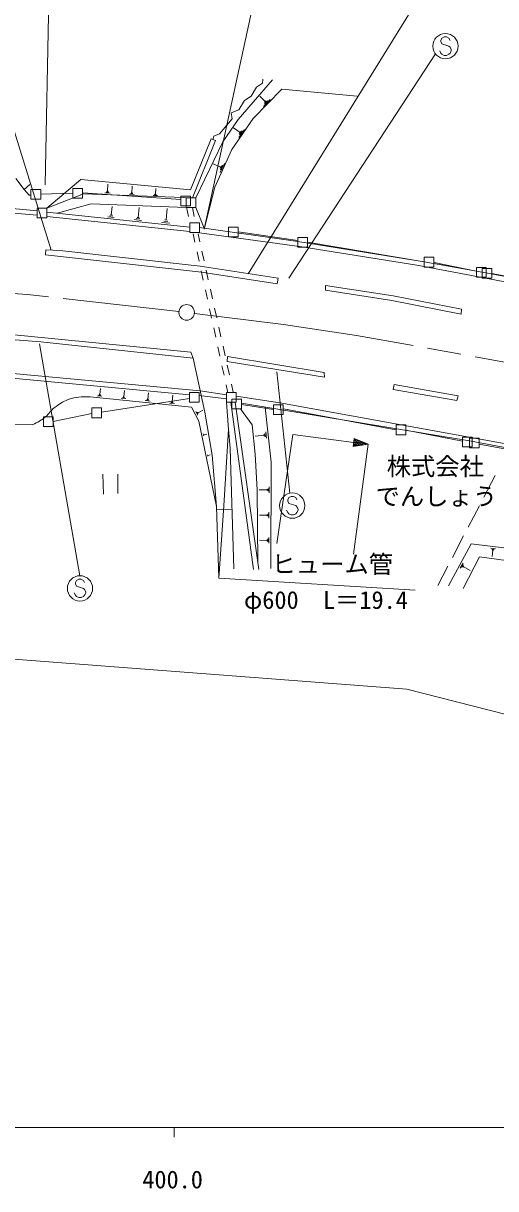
# Model space of a CAD drawing. Units: millimetres, scale not verified. Extents: x 40000 to 680000, y 20000 to 380000.
# Drawn here: x 452485 to 501084, y 198715 to 318543 of the extents above; entities that cross this region are included whole.
import ezdxf
from ezdxf.enums import TextEntityAlignment as Align

# ---------------------------------------------------------------- set-up
doc = ezdxf.new("R2010")
doc.units = ezdxf.units.MM
doc.header["$LTSCALE"] = 1000
doc.linetypes.add('CHAIN', pattern=[18.5, 12, -1.5, 3.5, -1.5])
for name, color, linetype, lineweight in [('M-BGD', 7, 'Continuous', 13), ('M-BMK', 2, 'CHAIN', 13), ('M-BMK-ROW', 30, 'Continuous', 13), ('M-BMK-SRVR', 3, 'Continuous', 13), ('M-STR-HTXT', 7, 'Continuous', 13), ('M-STR-STRC', 7, 'Continuous', 13), ('M-TTL-BAND', 7, 'Continuous', 13)]:
    doc.layers.add(name, color=color, linetype=linetype, lineweight=lineweight)
doc.styles.add('ＭＳ ゴシック', font='')
doc.styles.get('ＭＳ ゴシック').set_extended_font_data('MS Gothic')

msp = doc.modelspace()

# ---------------------------------------------------------------- linework, layer by layer
at = {"layer": 'M-BGD'}
for p, q in [((477394, 310476), (476816, 311043)), ((477893, 310695), (477184, 309973)), ((477644, 310585), (477289, 310224)), ((477483, 310566), (477306, 310386)), ((474780, 307325), (474121, 307778)), ((475228, 307624), (474661, 306800)), ((474851, 307428), (474709, 307222)), ((475004, 307475), (474721, 307063)), ((472779, 303758), (472032, 304097)), ((472832, 303875), (472726, 303642)), ((473177, 304141), (472754, 303207)), ((472978, 303950), (472767, 303483)), ((451723, 302571), (452570, 301470)), ((452570, 301470), (453162, 301978)), ((461155, 301272), (461192, 302013)), ((461423, 301073), (460867, 301101)), ((461289, 301173), (461011, 301187)), ((461224, 301269), (461085, 301276)), ((463883, 300947), (463389, 300972)), ((463763, 301036), (463517, 301048)), ((463706, 301121), (463583, 301127)), ((463644, 301124), (463678, 301782)), ((466282, 300825), (465850, 300847)), ((466178, 300902), (465962, 300913)), ((466127, 300977), (466019, 300983)), ((466073, 300980), (466103, 301557)), ((453898, 299263), (448800, 299739)), ((461539, 298824), (461629, 299709)), ((464299, 298579), (464403, 299600)), ((470242, 300611), (469242, 300611)), ((469242, 300611), (469242, 299611)), ((469242, 299611), (470242, 299611)), ((469288, 299624), (469481, 298684)), ((469885, 299608), (470078, 298669)), ((470242, 299611), (470242, 300611)), ((471102, 297467), (470242, 299611)), ((448800, 299246), (453898, 298805)), ((454898, 299534), (453898, 299534)), ((453898, 299534), (453898, 298534)), ((453898, 298534), (454898, 298534)), ((454898, 298534), (454898, 299534)), ((454898, 299115), (469621, 297578)), ((454898, 298690), (469621, 297122)), ((461848, 298570), (461185, 298637)), ((461694, 298697), (461362, 298731)), ((461622, 298816), (461456, 298833)), ((464477, 298431), (464094, 298470)), ((464395, 298569), (464203, 298588)), ((467166, 298323), (467284, 299488)), ((464656, 298284), (463890, 298362)), ((467573, 297987), (466699, 298076)), ((467369, 298155), (466933, 298200)), ((467275, 298312), (467057, 298334)), ((470621, 298018), (469621, 298018)), ((469621, 298018), (469621, 297018)), ((470621, 297018), (470621, 298018)), ((469621, 297018), (470621, 297018)), ((470149, 296038), (469964, 296882)), ((470473, 296882), (470653, 296075)), ((470576, 294084), (470362, 295061)), ((470869, 295099), (471086, 294122)), ((471003, 292130), (470789, 293107)), ((471303, 293146), (471520, 292170)), ((471737, 291194), (471954, 290218)), ((471430, 290176), (471216, 291153)), ((471857, 288223), (471643, 289199)), ((472171, 289242), (472388, 288265)), ((472283, 286269), (472070, 287246)), ((472604, 287289), (472821, 286313)), ((472710, 284315), (472497, 285292)), ((473038, 285337), (473255, 284361)), ((473137, 282361), (472924, 283338)), ((473472, 283384), (473689, 282408)), ((448031, 282376), (469567, 280345)), ((460351, 280386), (460414, 281008)), ((462819, 280138), (462884, 280776)), ((465299, 279890), (465365, 280543)), ((473535, 280540), (473351, 281384)), ((474388, 280575), (473388, 280575)), ((473388, 280575), (473388, 279575)), ((473906, 281432), (474085, 280624)), ((474388, 279575), (474388, 280575)), ((460568, 280207), (460102, 280255)), ((460459, 280297), (460226, 280320)), ((460409, 280380), (460292, 280392)), ((463042, 279955), (462563, 280004)), ((462930, 280047), (462691, 280071)), ((462879, 280132), (462759, 280145)), ((465527, 279701), (465037, 279751)), ((465413, 279795), (465168, 279820)), ((465360, 279883), (465237, 279896)), ((468024, 279447), (467522, 279498)), ((467907, 279543), (467656, 279569)), ((467853, 279633), (467728, 279646)), ((467790, 279639), (467858, 280308)), ((470567, 280262), (473388, 279930)), ((473388, 279575), (474388, 279575)), ((473837, 279575), (476174, 262380)), ((476716, 262393), (474285, 279575)), ((470433, 278257), (470248, 278621)), ((470447, 278379), (470355, 278561)), ((470485, 278455), (470439, 278546)), ((470462, 278501), (470947, 278748)), ((471046, 276121), (471005, 276316)), ((471025, 276218), (471351, 276286)), ((477250, 276184), (476348, 276087)), ((477241, 276268), (477259, 276099)), ((477345, 276365), (477381, 276027)), ((477439, 276546), (477511, 275870)), ((471478, 274040), (471448, 274187)), ((471463, 274113), (471708, 274164)), ((460734, 270129), (460682, 272172)), ((462196, 272172), (462196, 270182)), ((499875, 269827), (501034, 272042)), ((477767, 270877), (477765, 270270)), ((477564, 270574), (476755, 270577)), ((477564, 270650), (477564, 270498)), ((477666, 270725), (477665, 270422)), ((472360, 268533), (473971, 268569)), ((498252, 266726), (499411, 268941)), ((477561, 267967), (476776, 267970)), ((477561, 268041), (477561, 267894)), ((477660, 268114), (477659, 267820)), ((477758, 268261), (477756, 267672)), ((477558, 265379), (476796, 265381)), ((477558, 265450), (477557, 265307)), ((477653, 265521), (477652, 265235)), ((477749, 265664), (477747, 265092)), ((496629, 263625), (497788, 265840)), ((500566, 264572), (501060, 264511)), ((500679, 264474), (500926, 264444)), ((500792, 264377), (500711, 263718)), ((500730, 264384), (500854, 264369)), ((495119, 260740), (496165, 262739)), ((497429, 262506), (497721, 263040)), ((497591, 262590), (497737, 262857)), ((497717, 262609), (497790, 262742)), ((497753, 262675), (498465, 262286))]:
    msp.add_line(p, q, dxfattribs=at)
for points in [[(471995, 306597), (472101, 306944), (472673, 307189), (473970, 308711), (473868, 309334), (474664, 309661), (475226, 310621), (475941, 311039), (476469, 311969), (477082, 312398), (477136, 312793)], [(470242, 300611), (473017, 306372), (474603, 308644), (478138, 312720)], [(471080, 297378), (472182, 301703), (473931, 305562), (476122, 308749), (479098, 311779), (486815, 311057)], [(454898, 299534), (458410, 302473), (469670, 301426), (471800, 306675), (472251, 306495), (469906, 300611)], [(452570, 301470), (453078, 300877), (453275, 300877)], [(454898, 299534), (458685, 301007), (469906, 300611)], [(455954, 299005), (459468, 299993), (469242, 299611)], [(470621, 297535), (480735, 296114), (493735, 294034), (499692, 292953), (513721, 290338), (534903, 285713)], [(534903, 285172), (522808, 287804), (514553, 289593), (492969, 293661), (481141, 295558), (473858, 296568), (470603, 297002)], [(386368, 284963), (393186, 282838), (406243, 280951), (435905, 278095), (447416, 277327), (453401, 277251)], [(469974, 284125), (471173, 278549), (471912, 274153), (472349, 268866)], [(448031, 282849), (470693, 280751), (473388, 280350)], [(459377, 280127), (469797, 279065), (470527, 277631), (472349, 268866), (472589, 261506), (473127, 268942), (473612, 276770)], [(474388, 280220), (478888, 279514), (513490, 273257), (526921, 270422), (534307, 268649)], [(534307, 268106), (510236, 273367), (498392, 275621), (474949, 279492)], [(474824, 278907), (476031, 277266), (476328, 274250), (476556, 270558), (476614, 263116)], [(477372, 279056), (477976, 273402), (477938, 262468)], [(496224, 260718), (498576, 265019), (513115, 263224), (534367, 260033), (535163, 266885), (534519, 267810)], [(537006, 264072), (535839, 258666), (499424, 263694), (497722, 260426)]]:
    msp.add_lwpolyline(points, dxfattribs=at)
for points in [[(454800, 295260), (456235, 295166), (470689, 293565), (478697, 292322), (478596, 291769), (470823, 292954), (454775, 294736)], [(497543, 288652), (497569, 289166), (490535, 290518), (483585, 291585), (483585, 291099), (490401, 290034)], [(388102, 289611), (405043, 289130), (430106, 288155), (448013, 286866), (469710, 284732), (469974, 284125), (454291, 285799), (434937, 287294), (426879, 287835), (404640, 288681), (388066, 289010)], [(473491, 284275), (473449, 283769), (483459, 282166), (483447, 282636)], [(490546, 280907), (497080, 279749), (497220, 280240), (490632, 281387)]]:
    msp.add_lwpolyline(points, close=True, dxfattribs=at)
msp.add_open_spline([(453401, 277251), (454042, 277569), (454281, 277675), (454758, 278069), (455154, 278397), (455268, 278700), (455675, 279014), (456191, 279412), (456512, 279611), (457118, 279848), (457946, 280171), (458389, 280130), (459377, 280127)], degree=3, knots=[0, 0, 0, 0, 1, 1, 1, 2, 2, 2, 3, 3, 3, 4, 4, 4, 4], dxfattribs=at)
at = {"layer": 'M-BMK'}
for p, q in [((452929, 290652), (432286, 292177)), ((468496, 288902), (452929, 290652))]:
    msp.add_line(p, q, dxfattribs=at)
for points in [[(486762, 286451), (479252, 287578), (470085, 288714)], [(538875, 276006), (510788, 282120), (486762, 286451)]]:
    msp.add_lwpolyline(points, dxfattribs=at)
at = {"layer": 'M-BMK-ROW'}
for p, q in [((454275, 301451), (453275, 301451)), ((453275, 301451), (453275, 300451)), ((454275, 300451), (454275, 301451)), ((454275, 300970), (457581, 301091)), ((458581, 301572), (457581, 301572)), ((457581, 301572), (457581, 300572)), ((458581, 300572), (458581, 301572)), ((458604, 301124), (468693, 300418)), ((453275, 300451), (454275, 300451)), ((457581, 300572), (458581, 300572)), ((469692, 300763), (468692, 300763)), ((468692, 300763), (468692, 299763)), ((468692, 299763), (469692, 299763)), ((469692, 299763), (469692, 300763)), ((474605, 297579), (473605, 297579)), ((473605, 297579), (473605, 296579)), ((474605, 296579), (474605, 297579)), ((473605, 296579), (474605, 296579)), ((474598, 297093), (480733, 296223)), ((481735, 296526), (480735, 296526)), ((480735, 296526), (480735, 295526)), ((481734, 296034), (493734, 294032)), ((481735, 295526), (481735, 296526)), ((480735, 295526), (481735, 295526)), ((494735, 294485), (493735, 294485)), ((493735, 294485), (493735, 293485)), ((494735, 293485), (494735, 294485)), ((494741, 293942), (499088, 293043)), ((493735, 293485), (494735, 293485)), ((500107, 293437), (499107, 293437)), ((499107, 293437), (499107, 292437)), ((499107, 292437), (500107, 292437)), ((500692, 293328), (499692, 293328)), ((499692, 293328), (499692, 292328)), ((500107, 292437), (500107, 293437)), ((500686, 292809), (513744, 290381)), ((500692, 292328), (500692, 293328)), ((499692, 292328), (500692, 292328)), ((470567, 280597), (469567, 280597)), ((469567, 280597), (469567, 279597)), ((470567, 279597), (470567, 280597)), ((460531, 278553), (469567, 279975)), ((469567, 279597), (470567, 279597)), ((474949, 279907), (473949, 279907)), ((473949, 279907), (473949, 278907)), ((474948, 279363), (478237, 278836)), ((474949, 278907), (474949, 279907)), ((479231, 279327), (478231, 279327)), ((478231, 279327), (478231, 278327)), ((479231, 278327), (479231, 279327)), ((455548, 278069), (454548, 278069)), ((454548, 278069), (454548, 277069)), ((455548, 277598), (459531, 278417)), ((455548, 277069), (455548, 278069)), ((460531, 278992), (459531, 278992)), ((459531, 278992), (459531, 277992)), ((460531, 277992), (460531, 278992)), ((473949, 278907), (474949, 278907)), ((478231, 278327), (479231, 278327)), ((479237, 278891), (490824, 276737)), ((454548, 277069), (455548, 277069)), ((459531, 277992), (460531, 277992)), ((491843, 277244), (490843, 277244)), ((490843, 277244), (490843, 276244)), ((491843, 276244), (491843, 277244)), ((490843, 276244), (491843, 276244)), ((491843, 276702), (497656, 275562)), ((498673, 276003), (497673, 276003)), ((497673, 276003), (497673, 275003)), ((499392, 275880), (498392, 275880)), ((498392, 275880), (498392, 274880)), ((498673, 275003), (498673, 276003)), ((499392, 274880), (499392, 275880)), ((497673, 275003), (498673, 275003)), ((498392, 274880), (499392, 274880)), ((499397, 275286), (510222, 273264))]:
    msp.add_line(p, q, dxfattribs=at)
at = {"layer": 'M-BMK-SRVR'}
msp.add_circle((469291, 288813), 800, dxfattribs=at)
at = {"layer": 'M-STR-HTXT'}
for p, q in [((455259, 329678), (454740, 301949)), ((477645, 327428), (471080, 297378)), ((473612, 276770), (473388, 279575)), ((478580, 265055), (480230, 276253)), ((480230, 276253), (486479, 275444)), ((486530, 275843), (486427, 275046)), ((487392, 275488), (486499, 275604)), ((486509, 275684), (487104, 275607)), ((486817, 275725), (486520, 275763)), ((487966, 275252), (486530, 275843)), ((487966, 275252), (486427, 275046)), ((486735, 275087), (486437, 275126)), ((486448, 275205), (487043, 275128)), ((487966, 275252), (486451, 263946)), ((487350, 275170), (486458, 275285)), ((486468, 275365), (487658, 275211)), ((487966, 275252), (486479, 275444)), ((486489, 275524), (487679, 275370)), ((472589, 261506), (492789, 260258))]:
    msp.add_line(p, q, dxfattribs=at)
for points in [[(473612, 276770), (473781, 274858), (474157, 262437)], [(432167, 254624), (491952, 250085), (525817, 241429)]]:
    msp.add_lwpolyline(points, dxfattribs=at)
at = {"layer": 'M-STR-STRC'}
for p, q in [((496975, 327303), (475626, 292799)), ((446604, 323331), (455363, 295223)), ((495558, 317020), (495440, 316784)), ((495440, 316784), (495440, 316666)), ((495440, 316666), (495558, 316429)), ((495795, 317139), (495558, 317020)), ((495558, 316429), (496267, 316193)), ((496031, 317139), (495795, 317139)), ((496267, 317020), (496031, 317139)), ((496386, 316784), (496267, 317020)), ((494877, 315408), (479796, 292340)), ((495440, 315484), (495322, 315720)), ((495558, 315366), (495440, 315484)), ((495795, 315248), (495558, 315366)), ((496031, 315248), (495795, 315248)), ((496267, 315366), (496031, 315248)), ((496267, 316193), (496386, 316075)), ((496386, 315484), (496267, 315366)), ((496386, 316075), (496504, 315839)), ((496504, 315720), (496386, 315484)), ((496504, 315839), (496504, 315720)), ((458308, 261740), (454157, 285588)), ((478568, 282717), (479914, 270225)), ((479802, 269775), (479684, 269539)), ((480039, 269893), (479802, 269775)), ((480275, 269893), (480039, 269893)), ((480511, 269775), (480275, 269893)), ((480630, 269539), (480511, 269775)), ((479684, 268239), (479566, 268475)), ((479684, 269539), (479684, 269421)), ((479684, 269421), (479802, 269184)), ((479802, 269184), (480511, 268948)), ((480511, 268948), (480630, 268830)), ((480630, 268830), (480748, 268593)), ((480748, 268475), (480630, 268239)), ((480748, 268593), (480748, 268475)), ((479802, 268121), (479684, 268239)), ((480039, 268003), (479802, 268121)), ((480275, 268003), (480039, 268003)), ((480511, 268121), (480275, 268003)), ((480630, 268239), (480511, 268121)), ((457964, 261267), (457846, 261031)), ((458200, 261385), (457964, 261267)), ((458436, 261385), (458200, 261385)), ((458673, 261267), (458436, 261385)), ((458791, 261031), (458673, 261267)), ((457846, 261031), (457846, 260912)), ((457846, 260912), (457964, 260676)), ((457964, 260676), (458673, 260440)), ((458673, 260440), (458791, 260321)), ((458791, 260321), (458909, 260085)), ((458909, 260085), (458909, 259967)), ((457846, 259731), (457727, 259967)), ((457964, 259612), (457846, 259731)), ((458200, 259494), (457964, 259612)), ((458436, 259494), (458200, 259494)), ((458673, 259612), (458436, 259494)), ((458791, 259731), (458673, 259612)), ((458909, 259967), (458791, 259731))]:
    msp.add_line(p, q, dxfattribs=at)
for centre in [(495913, 316193), (480157, 268948), (458318, 260440)]:
    msp.add_circle(centre, 1300, dxfattribs=at)
at = {"layer": 'M-TTL-BAND'}
for p, q in [((40000, 205000), (579000, 205000)), ((468000, 205000), (468000, 204000))]:
    msp.add_line(p, q, dxfattribs=at)

# ---------------------------------------------------------------- texts
at = {"layer": 'M-BGD', "style": 'ＭＳ ゴシック'}
for s, p in [('株式会社', (494868, 271523)), ('でんしょう', (494976, 268440))]:
    msp.add_text(s, height=1833, dxfattribs=at).set_placement(p, align=Align.BOTTOM_CENTER)
at = {"layer": 'M-STR-HTXT', "style": 'ＭＳ ゴシック'}
for s, p in [('ヒューム管', (484273, 261468)), ('φ600\u3000L＝19.4', (483614, 257782))]:
    msp.add_text(s, height=1833, dxfattribs=at).set_placement(p, align=Align.BOTTOM_CENTER)
at = {"layer": 'M-TTL-BAND', "style": 'ＭＳ ゴシック'}
msp.add_text('400.0', height=1833, dxfattribs=at).set_placement((467844, 198195), align=Align.BOTTOM_CENTER)

doc.saveas('drawing.dxf')
